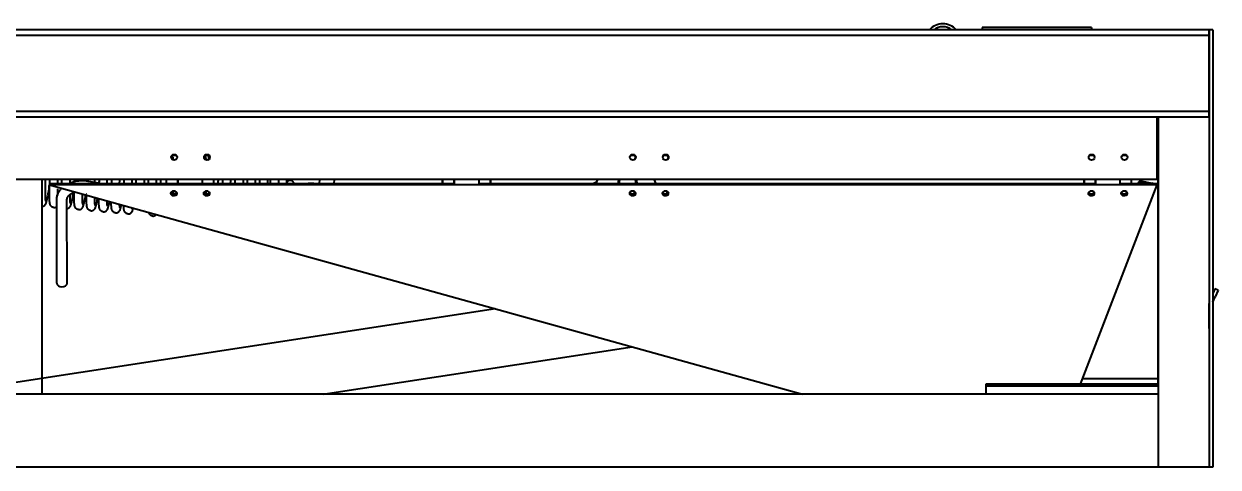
# Model space of a CAD drawing. Header units: millimetres. Extents: x 37284 to 53117, y 1996 to 6319.
# Drawn here: x 50220 to 51858, y 5558 to 6166 of the extents above; entities that cross this region are included whole.
import ezdxf

# ---------------------------------------------------------------- set-up
doc = ezdxf.new("R2010")
doc.units = ezdxf.units.MM
doc.linetypes.add('K5LT_BASIC', pattern=[0])
doc.layers.add('0 VIEW4', color=7, linetype='Continuous')

msp = doc.modelspace()

# ---------------------------------------------------------------- linework, layer by layer
at = {"layer": '0 VIEW4', "color": 5, "linetype": 'K5LT_BASIC', "lineweight": 40}
for p, q in [((51845.518, 6157.963), (49485.496, 6157.963)), ((51534.518, 6160.963), (51534.518, 6157.963)), ((51544.518, 6160.963), (51534.518, 6160.963)), ((51674.518, 6160.963), (51544.518, 6160.963)), ((51684.518, 6160.963), (51674.518, 6160.963)), ((51684.518, 6160.963), (51684.518, 6157.963)), ((51845.518, 6157.963), (51845.518, 5557.963)), ((51848.518, 6157.963), (51845.518, 6157.963)), ((51845.518, 6154.663), (51845.518, 6157.963)), ((51850.518, 6157.963), (51848.518, 6157.963)), ((51850.518, 6157.963), (51850.518, 5557.963)), ((51845.518, 6150.163), (49485.496, 6150.163)), ((51845.518, 6150.163), (51845.518, 6154.663)), ((51845.518, 6142.663), (51845.518, 6150.163)), ((51845.518, 6053.263), (51845.518, 6142.663)), ((51845.518, 6045.763), (49485.496, 6045.763)), ((51845.518, 6045.763), (51845.518, 6053.263)), ((51845.518, 6041.263), (51845.518, 6045.763)), ((51845.518, 6037.963), (49485.496, 6037.963)), ((51774.518, 6037.963), (51774.518, 5952.963)), ((51774.518, 5952.963), (51774.518, 6037.963)), ((51775.518, 6037.963), (51775.518, 5557.963)), ((51845.518, 6037.963), (51845.518, 6041.263)), ((50423.85, 5985.963), (50429.141, 5985.963)), ((50468.85, 5985.963), (50474.141, 5985.963)), ((51052.872, 5985.963), (51058.164, 5985.963)), ((51097.872, 5985.963), (51103.164, 5985.963)), ((51681.872, 5985.963), (51687.164, 5985.963)), ((51726.872, 5985.963), (51732.164, 5985.963)), ((49759.496, 5952.963), (51774.518, 5952.963)), ((50245.496, 5657.963), (50245.496, 5952.963)), ((50255.964, 5946.367), (50254.731, 5943.158)), ((50255.964, 5945.288), (50254.731, 5942.079)), ((50255.55, 5945.288), (51287.863, 5657.963)), ((50811.147, 5946.367), (50255.596, 5946.367)), ((50255.964, 5946.367), (50255.964, 5945.288)), ((50432.125, 5946.367), (50255.964, 5946.367)), ((51774.186, 5945.288), (50255.964, 5945.288)), ((50300.545, 5952.963), (50300.511, 5951.058)), ((50306.55, 5950.672), (50306.592, 5952.963)), ((50309.023, 5950.284), (50330.158, 5946.367)), ((50374.327, 5946.367), (50374.448, 5952.963)), ((50385.365, 5952.963), (50385.244, 5946.367)), ((50416.125, 5946.367), (50416.125, 5952.963)), ((50431.625, 5946.367), (50431.625, 5952.963)), ((50431.625, 5947.363), (50432.125, 5947.363)), ((50432.125, 5950.863), (50432.125, 5952.963)), ((50432.125, 5946.963), (50432.125, 5950.863)), ((50465.125, 5952.963), (50465.125, 5950.863)), ((50465.125, 5950.863), (50465.125, 5946.963)), ((50465.125, 5947.363), (50465.625, 5947.363)), ((50465.625, 5946.367), (50465.625, 5952.963)), ((50481.125, 5946.367), (50481.125, 5952.963)), ((50570.077, 5951.15), (50569.639, 5951.188)), ((50582.013, 5950.121), (50581.032, 5950.205)), ((50581.689, 5946.367), (50582.013, 5950.121)), ((50610.797, 5946.367), (50610.906, 5947.628)), ((50625.523, 5946.367), (50610.906, 5947.628)), ((50625.852, 5946.367), (50626.422, 5952.963)), ((50645.927, 5946.367), (50646.496, 5952.963)), ((50794.145, 5952.963), (50794.145, 5946.367)), ((50795.147, 5946.367), (50795.147, 5952.963)), ((50810.647, 5946.367), (50810.647, 5952.963)), ((50810.647, 5947.363), (50811.147, 5947.363)), ((50811.147, 5950.863), (50811.147, 5952.963)), ((50811.147, 5946.963), (50811.147, 5950.863)), ((50844.147, 5952.963), (50844.147, 5950.863)), ((50844.147, 5950.863), (50844.147, 5946.963)), ((50844.147, 5947.363), (50844.647, 5947.363)), ((51690.147, 5946.367), (50844.147, 5946.367)), ((50844.647, 5946.367), (50844.647, 5952.963)), ((50860.147, 5946.367), (50860.147, 5952.963)), ((50860.518, 5946.367), (50860.518, 5952.963)), ((51007.138, 5952.963), (51004.569, 5946.367)), ((51087.553, 5946.367), (51084.655, 5952.963)), ((51669.132, 5671.74), (51774.186, 5945.288)), ((51674.145, 5952.963), (51674.145, 5946.367)), ((51674.147, 5946.367), (51674.147, 5952.963)), ((51689.647, 5946.367), (51689.647, 5952.963)), ((51689.647, 5947.363), (51690.147, 5947.363)), ((51690.145, 5947.363), (51689.647, 5947.363)), ((51690.147, 5946.367), (51690.145, 5947.363)), ((51690.147, 5950.863), (51690.147, 5952.963)), ((51690.147, 5946.963), (51690.147, 5950.863)), ((51723.147, 5952.963), (51723.147, 5950.863)), ((51723.147, 5950.863), (51723.147, 5946.963)), ((51723.147, 5947.363), (51723.647, 5947.363)), ((51723.645, 5947.363), (51723.147, 5947.363)), ((51774.186, 5946.367), (51723.147, 5946.367)), ((51723.645, 5947.363), (51723.645, 5946.367)), ((51723.647, 5946.367), (51723.647, 5952.963)), ((51739.147, 5946.367), (51739.147, 5952.963)), ((51748.439, 5946.367), (51749.769, 5949.831)), ((51748.441, 5946.367), (51749.772, 5949.831)), ((51749.706, 5946.367), (51749.706, 5949.472)), ((51751.156, 5946.367), (51751.156, 5949.204)), ((51751.639, 5950.553), (51767.098, 5947.688)), ((51751.639, 5949.474), (51767.098, 5946.609)), ((51774.186, 5946.367), (51774.186, 5945.288)), ((51774.518, 5952.963), (51775.518, 5952.963)), ((51775.518, 5671.74), (51775.518, 5952.963)), ((50254.731, 5943.158), (50254.731, 5942.079)), ((50255.428, 5941.949), (50255.539, 5941.928)), ((50305.429, 5932.683), (50306.312, 5932.519)), ((50422.625, 5935.443), (50422.625, 5932.593)), ((50429.625, 5932.593), (50429.625, 5935.443)), ((50467.625, 5935.443), (50467.625, 5932.593)), ((50469.882, 5936.483), (50469.822, 5933.003)), ((50474.625, 5932.593), (50474.625, 5935.443)), ((51051.647, 5935.443), (51051.647, 5932.593)), ((51057.645, 5933.875), (51057.645, 5936.079)), ((51058.647, 5932.593), (51058.647, 5935.443)), ((51096.647, 5935.443), (51096.647, 5932.593)), ((51102.645, 5933.875), (51102.645, 5936.079)), ((51103.647, 5932.593), (51103.647, 5935.443)), ((51680.647, 5935.443), (51680.647, 5932.593)), ((51687.645, 5933.875), (51687.645, 5935.445)), ((51687.647, 5932.593), (51687.647, 5935.443)), ((51725.647, 5935.443), (51725.647, 5932.593)), ((51732.645, 5933.875), (51732.645, 5935.445)), ((51732.647, 5932.593), (51732.647, 5935.443)), ((50249.969, 5923.125), (50249.969, 5923.126)), ((50265.71, 5810.224), (50265.53, 5924.575)), ((50265.707, 5810.224), (50265.542, 5915.206)), ((50279.71, 5810.246), (50279.53, 5924.597)), ((50283.843, 5920.202), (50283.843, 5920.203)), ((50300.78, 5918.741), (50300.78, 5918.742)), ((50317.718, 5917.28), (50317.717, 5917.281)), ((50334.655, 5915.819), (50334.654, 5915.819)), ((50351.592, 5914.357), (50351.591, 5914.358)), ((50368.529, 5912.896), (50368.528, 5912.897)), ((50385.466, 5911.435), (50385.465, 5911.436)), ((51853.335, 5802.631), (51850.518, 5795.994)), ((51857.938, 5800.678), (51853.335, 5802.631)), ((51857.938, 5800.678), (51854.031, 5791.473)), ((51845.518, 5747.963), (51845.518, 5782.18)), ((51850.916, 5784.134), (51854.031, 5791.473)), ((50866.931, 5775.121), (50102.808, 5657.963)), ((50630.676, 5657.963), (51054.43, 5722.934)), ((51845.518, 5705.963), (51845.518, 5569.963)), ((51539.518, 5671.74), (51539.518, 5668.797)), ((51775.518, 5671.74), (51539.518, 5671.74)), ((51539.518, 5668.797), (51539.518, 5657.963)), ((51775.518, 5668.797), (51539.518, 5668.797)), ((51672.097, 5679.463), (51775.518, 5679.463)), ((51775.518, 5657.963), (49585.496, 5657.963)), ((51775.518, 5557.963), (49585.496, 5557.963)), ((51778.518, 5557.963), (51775.518, 5557.963)), ((51836.518, 5557.963), (51778.518, 5557.963)), ((51845.518, 5557.963), (51836.518, 5557.963)), ((51848.518, 5557.963), (51845.518, 5557.963)), ((51850.518, 5557.963), (51848.518, 5557.963))]:
    msp.add_line(p, q, dxfattribs=at)
for centre in [(50426.496, 5982.963), (50471.496, 5982.963), (51055.518, 5982.963), (51100.518, 5982.963), (51684.518, 5982.963), (51729.518, 5982.963)]:
    msp.add_circle(centre, 4, dxfattribs=at)
for centre, radius, start, end in [((51480.518, 6140.963), 25, 42.843643, 137.156357), ((51480.518, 6140.963), 21, 54.049432, 125.950568), ((50469.122, 5982.463), 5, 319.749778, 44.427004), ((51054.145, 5982.463), 5, 339.650717, 44.427004), ((51099.145, 5982.463), 5, 339.650717, 44.427004), ((52255.483, 5917.397), 2000.097, 178.981126, 179.198641), ((52450.379, 5914.192), 2184.104, 178.982886, 179.155939), ((52915.643, 5905.199), 2632.495, 178.960384, 179.073348), ((54383.238, 5878.254), 4094.292, 178.954459, 178.99936), ((55436.911, 5858.246), 5120.278, 178.940064, 178.987489), ((58739.514, 5797.193), 8417.399, 178.9396398, 178.9760918), ((55667.631, 5853.177), 5334.091, 178.928095, 178.998956), ((60868.721, 5757.195), 10530.021, 178.9347319, 178.9706273), ((69025.96, 5605.921), 18671.701, 178.9350091, 178.9552526), ((80179.613, 5400.429), 29816.331, 178.9381775, 178.9508544), ((29848.879, 6327.657), 20556.865, 358.9372139, 358.955601), ((43243.505, 6080.519), 7166.005, 358.9273259, 358.980072), ((48113.455, 5989.211), 2373.959, 358.965898, 359.125112), ((48396.162, 5983.391), 2108.153, 358.993705, 359.172992), ((48853.152, 5975.031), 1657.131, 359.008863, 359.236943), ((49031.629, 5971.2), 1495.574, 359.048575, 359.301291), ((49094.327, 5970.308), 1443.785, 359.04985, 359.31163), ((49245.564, 5966.993), 1309.473, 359.097444, 359.386071), ((50763.935, 6410.063), 520.345, 296.984309, 297.687264), ((51048.173, 5948.103), 13, 158.048877, 187.675325), ((51048.173, 5948.103), 12.5, 157.12213, 187.984302), ((51048.173, 5948.103), 11.5, 155.002795, 188.683734), ((51048.173, 5948.103), 11.5, 351.316266, 24.997205), ((51048.173, 5948.103), 12.5, 352.015698, 22.87787), ((51048.173, 5948.103), 13, 18.716944, 21.951123), ((51048.173, 5948.103), 13, 352.324675, 18.716944), ((52465.852, 5901.913), 2041.104, 179.028704, 179.128041), ((51855.518, 5782.18), 5, 157, 180)]:
    msp.add_arc(centre, radius, start, end, dxfattribs=at)
for centre, major_axis, ratio, start_param, end_param in [((51751.639, 5949.114), (1.867, -0.717), 0.69503184, 3.14159265, 3.40243365), ((51751.636, 5949.114), (1.867, -0.717), 0.69503184, 2.07496002, 3.14159265), ((51751.639, 5949.114), (1.867, -0.717), 0.69503184, 1.83163732, 3.14159265), ((51751.639, 5949.114), (0.467, -0.179), 0.69503184, 3.14159265, 3.40243365), ((51751.639, 5949.114), (0.467, -0.179), 0.69503184, 1.83163732, 3.14159265), ((51767.098, 5946.249), (1.867, -0.717), 0.69503184, 0.58411028, 1.83163732), ((51767.098, 5946.249), (0.467, -0.179), 0.69503184, 0.82726008, 1.83163732), ((50426.125, 5933.479), (4.5, 0), 0.69465837, 0, 3.14159265), ((50426.125, 5933.479), (4.5, 0), 0.69465837, 3.14159265, 6.0224782), ((50426.125, 5934.558), (4.5, 0), 0.69465837, 3.31504954, 6.0224782), ((50426.125, 5936.356), (5, 0), 0.69465837, 3.93699148, 5.48778648), ((50426.125, 5934.558), (4.5, 0), 0.69465837, 6.0224782, 6.10972842), ((50426.125, 5933.479), (4.5, 0), 0.69465837, 6.0224782, 6.28318531), ((50471.125, 5933.479), (4.5, 0), 0.69465837, 0, 3.14159265), ((50471.125, 5933.479), (4.5, 0), 0.69465837, 3.14159265, 6.0224782), ((50471.125, 5934.558), (4.5, 0), 0.69465837, 3.31504954, 6.0224782), ((50471.125, 5936.356), (5, 0), 0.69465837, 3.93699148, 5.48778648), ((50471.125, 5934.558), (4.5, 0), 0.69465837, 6.0224782, 6.10972842), ((50471.125, 5933.479), (4.5, 0), 0.69465837, 6.0224782, 6.28318531), ((51055.147, 5933.479), (4.5, 0), 0.69465837, 0, 3.14159265), ((51055.147, 5933.479), (4.5, 0), 0.69465837, 3.14159265, 6.0224782), ((51055.147, 5934.558), (4.5, 0), 0.69465837, 3.31504954, 6.0224782), ((51055.147, 5936.356), (5, 0), 0.69465837, 3.93699148, 5.48778648), ((51054.145, 5936.356), (5, 0), 0.69465837, 4.81279716, 5.48778648), ((51055.145, 5933.479), (4.5, 0), 0.69465837, 0.98176536, 1.57053005), ((51055.147, 5934.558), (4.5, 0), 0.69465837, 6.0224782, 6.10972842), ((51055.147, 5933.479), (4.5, 0), 0.69465837, 6.0224782, 6.28318531), ((51100.147, 5933.479), (4.5, 0), 0.69465837, 0, 3.14159265), ((51100.147, 5933.479), (4.5, 0), 0.69465837, 3.14159265, 6.0224782), ((51100.147, 5934.558), (4.5, 0), 0.69465837, 3.31504954, 6.0224782), ((51100.147, 5936.356), (5, 0), 0.69465837, 3.93699148, 5.48778648), ((51099.145, 5936.356), (5, 0), 0.69465837, 4.81279716, 5.48778648), ((51100.145, 5933.479), (4.5, 0), 0.69465837, 0.98176536, 1.57053005), ((51100.147, 5934.558), (4.5, 0), 0.69465837, 6.0224782, 6.10972842), ((51100.147, 5933.479), (4.5, 0), 0.69465837, 6.0224782, 6.28318531), ((51684.147, 5933.479), (4.5, 0), 0.69465837, 0, 3.14159265), ((51684.147, 5933.479), (4.5, 0), 0.69465837, 3.14159265, 6.0224782), ((51684.147, 5934.558), (4.5, 0), 0.69465837, 3.31504954, 6.0224782), ((51684.147, 5936.356), (5, 0), 0.69465837, 3.93699148, 5.48778648), ((51684.145, 5933.479), (4.5, 0), 0.69465837, 0.67967382, 1.57052996), ((51684.145, 5936.356), (5, 0), 0.69465837, 4.71262834, 5.48778648), ((51684.147, 5934.558), (4.5, 0), 0.69465837, 6.0224782, 6.10972842), ((51684.147, 5933.479), (4.5, 0), 0.69465837, 6.0224782, 6.28318531), ((51729.147, 5933.479), (4.5, 0), 0.69465837, 0, 3.14159265), ((51729.147, 5933.479), (4.5, 0), 0.69465837, 3.14159265, 6.0224782), ((51729.147, 5934.558), (4.5, 0), 0.69465837, 3.31504954, 6.0224782), ((51729.147, 5936.356), (5, 0), 0.69465837, 3.93699148, 5.48778648), ((51729.145, 5933.479), (4.5, 0), 0.69465837, 0.67967382, 1.57052996), ((51729.145, 5936.356), (5, 0), 0.69465837, 4.71262834, 5.48778648), ((51729.147, 5934.558), (4.5, 0), 0.69465837, 6.0224782, 6.10972842), ((51729.147, 5933.479), (4.5, 0), 0.69465837, 6.0224782, 6.28318531), ((50272.707, 5810.235), (7, 0.011), 0.71933937, 3.11543047, 3.14159265), ((50272.707, 5810.235), (7, 0.011), 0.71933937, 3.14159265, 4.71037429), ((50272.71, 5810.235), (-7, -0.011), 0.71933937, 0, 3.14159265)]:
    msp.add_ellipse(centre, major_axis=major_axis, ratio=ratio, start_param=start_param, end_param=end_param, dxfattribs=at)
for points, knots in [([(50423.928, 5985.963), (50423.871, 5985.803), (50423.758, 5985.478), (50423.598, 5984.973), (50423.442, 5984.443), (50423.261, 5983.792), (50423.026, 5982.88), (50422.84, 5982.096), (50422.73, 5981.613)], [0, 0, 0, 0, 1.17151712, 2.35928985, 3.54706258, 4.7348353, 6.51666426, 9, 9, 9, 9]), ([(50425.38, 5979.121), (50425.371, 5979.331), (50425.334, 5980.136), (50425.271, 5981.131), (50425.193, 5982.024), (50425.136, 5982.529), (50425.088, 5982.867), (50425.059, 5983.04), (50425.041, 5983.13), (50425.032, 5983.17), (50425.031, 5983.176), (50425.032, 5983.173)], [0, 0, 0, 0, 1.08059338, 4.2745541, 6.05536349, 7.83677653, 9.02434776, 10.21191899, 10.80826575, 11.40312378, 12, 12, 12, 12]), ([(50468.368, 5985.457), (50468.454, 5985.338), (50468.671, 5985.009), (50468.966, 5984.46), (50469.211, 5983.866), (50469.364, 5983.395), (50469.462, 5983.04), (50469.528, 5982.776), (50469.585, 5982.523), (50469.636, 5982.272), (50469.698, 5981.94), (50469.765, 5981.526), (50469.834, 5981.022), (50469.903, 5980.431), (50469.961, 5979.843), (50469.996, 5979.41), (50470.009, 5979.249)], [0, 0, 0, 0, 0.73026247, 2.03558392, 3.61991467, 5.13821354, 5.97059857, 6.75330991, 7.53602126, 8.31653242, 9.09109275, 10.64021339, 12.16256793, 13.62910372, 15.77259526, 17, 17, 17, 17]), ([(50475.486, 5983.242), (50475.403, 5983.096), (50475.282, 5982.866), (50475.138, 5982.562), (50475.028, 5982.315), (50474.927, 5982.071), (50474.832, 5981.828), (50474.712, 5981.505), (50474.57, 5981.096), (50474.411, 5980.594), (50474.308, 5980.245), (50474.257, 5980.069)], [0, 0, 0, 0, 1.53298469, 2.49423301, 3.4533931, 4.41109773, 5.36880236, 6.32650699, 8.23416414, 10.14342389, 12, 12, 12, 12]), ([(50249.656, 5952.963), (50249.648, 5952.452), (50249.612, 5950.364), (50249.557, 5946.776), (50249.504, 5942.364), (50249.474, 5938.251), (50249.473, 5934.506), (50249.503, 5931.19), (50249.568, 5928.362), (50249.659, 5926.228), (50249.752, 5924.877), (50249.822, 5924.14), (50249.872, 5923.719), (50249.912, 5923.43), (50249.942, 5923.257), (50249.96, 5923.168), (50249.968, 5923.128), (50249.97, 5923.123), (50249.969, 5923.126)], [0, 0, 0, 0, 0.63977688, 2.62598582, 4.60461811, 6.57257352, 8.52556225, 10.45728023, 12.35788416, 14.21086122, 15.62377896, 16.4668287, 17.02911144, 17.59130775, 18.15350405, 18.43582121, 18.71742989, 19, 19, 19, 19]), ([(50272.554, 5946.367), (50272.561, 5946.81), (50272.595, 5948.974), (50272.633, 5951.188), (50272.665, 5952.963)], [0, 0, 0, 0, 1.02949815, 5, 5, 5, 5]), ([(50280.478, 5946.367), (50280.866, 5946.569), (50282.267, 5947.269), (50284.812, 5948.347), (50288.22, 5949.455), (50291.852, 5950.303), (50295.677, 5950.863), (50299.663, 5951.108), (50303.71, 5951.01), (50306.841, 5950.662), (50308.589, 5950.364), (50309.023, 5950.284)], [0, 0, 0, 0, 0.56520345, 2.01589984, 3.5039478, 5.028667, 6.59079962, 8.19302262, 9.84063662, 11.46142331, 12, 12, 12, 12]), ([(50493.073, 5946.367), (50493.083, 5946.92), (50493.121, 5949.156), (50493.156, 5951.349), (50493.179, 5952.963)], [0, 0, 0, 0, 1.23412289, 5, 5, 5, 5]), ([(50521.052, 5952.963), (50521.048, 5952.652), (50521.024, 5950.827), (50520.99, 5948.622), (50520.958, 5946.704), (50520.952, 5946.367)], [0, 0, 0, 0, 0.87419508, 5.10183748, 6, 6, 6, 6]), ([(50543.957, 5946.367), (50543.968, 5947.019), (50544.002, 5949.272), (50544.03, 5951.455), (50544.045, 5952.963)], [0, 0, 0, 0, 1.43627607, 5, 5, 5, 5]), ([(50558.576, 5946.367), (50558.603, 5947.28), (50558.666, 5949.541), (50558.721, 5951.707), (50558.751, 5952.963)], [0, 0, 0, 0, 1.99349857, 5, 5, 5, 5]), ([(50569.682, 5952.963), (50569.675, 5952.673), (50569.638, 5951.129), (50569.581, 5948.936), (50569.526, 5946.979), (50569.509, 5946.367)], [0, 0, 0, 0, 0.83011417, 4.39811414, 6, 6, 6, 6]), ([(50570.153, 5946.367), (50570.147, 5947.129), (50570.131, 5948.635), (50570.092, 5950.702), (50570.05, 5952.106), (50570.021, 5952.813), (50570.014, 5952.963)], [0, 0, 0, 0, 2.07012795, 4.24300887, 6.40255297, 7, 7, 7, 7]), ([(50581.082, 5946.367), (50581.079, 5946.715), (50581.069, 5947.876), (50581.044, 5949.754), (50581.002, 5951.577), (50580.967, 5952.6), (50580.953, 5952.963)], [0, 0, 0, 0, 0.97666112, 3.30709783, 5.64574893, 7, 7, 7, 7]), ([(50585.996, 5951.121), (50585.845, 5951.134), (50585.468, 5951.151), (50584.866, 5951.119), (50584.201, 5951.003), (50583.555, 5950.812), (50582.937, 5950.548), (50582.418, 5950.252), (50582.117, 5950.04), (50581.998, 5949.951)], [0, 0, 0, 0, 1.04557486, 2.59449843, 4.14741347, 5.70925824, 7.28706899, 8.8917416, 10, 10, 10, 10]), ([(50591.349, 5946.367), (50591.313, 5946.484), (50591.231, 5946.739), (50591.085, 5947.133), (50590.908, 5947.544), (50590.713, 5947.933), (50590.53, 5948.249), (50590.328, 5948.563), (50590.052, 5948.944), (50589.636, 5949.417), (50589.115, 5949.886), (50588.551, 5950.284), (50587.949, 5950.611), (50587.316, 5950.864), (50586.662, 5951.038), (50586.217, 5951.102), (50585.996, 5951.121)], [0, 0, 0, 0, 1.10194919, 2.36889216, 3.60033634, 4.74722313, 5.70508304, 6.25789011, 7.36350424, 8.8781014, 10.30984694, 11.69322362, 13.04594796, 14.37960816, 15.70196426, 17, 17, 17, 17]), ([(50245.496, 5915.509), (50245.661, 5915.519), (50246.055, 5915.56), (50246.667, 5915.69), (50247.316, 5915.913), (50247.933, 5916.211), (50248.51, 5916.58), (50249.04, 5917.013), (50249.519, 5917.505), (50249.947, 5918.051), (50250.29, 5918.593), (50250.522, 5919.031), (50250.679, 5919.364), (50250.789, 5919.613), (50250.888, 5919.853), (50250.982, 5920.091), (50251.099, 5920.407), (50251.237, 5920.804), (50251.391, 5921.289), (50251.561, 5921.86), (50251.766, 5922.603), (50252.022, 5923.611), (50252.359, 5925.053), (50252.797, 5927.095), (50253.342, 5929.868), (50253.955, 5933.213), (50254.604, 5936.961), (50255.103, 5939.959), (50255.381, 5941.663), (50255.428, 5941.95)], [0, 0, 0, 0, 0.34870928, 0.8344786, 1.32791643, 1.83439931, 2.36241613, 2.92563148, 3.54688191, 4.26133167, 5.12849335, 5.95951338, 6.41510789, 6.84351419, 7.2719205, 7.69912256, 8.12306751, 8.97095742, 9.80419726, 10.60688548, 11.78009613, 13.26186087, 14.92793349, 17.39493857, 20.32922888, 23.31893152, 26.34311074, 29.38916716, 30, 30, 30, 30]), ([(50261.609, 5914.058), (50261.381, 5914.077), (50260.926, 5914.145), (50260.262, 5914.328), (50259.627, 5914.59), (50259.028, 5914.926), (50258.475, 5915.331), (50257.974, 5915.797), (50257.53, 5916.319), (50257.147, 5916.888), (50256.842, 5917.467), (50256.602, 5918.047), (50256.454, 5918.501), (50256.353, 5918.863), (50256.287, 5919.126), (50256.229, 5919.383), (50256.177, 5919.638), (50256.114, 5919.977), (50256.045, 5920.404), (50255.973, 5920.931), (50255.909, 5921.481), (50255.843, 5922.153), (50255.769, 5923.073), (50255.687, 5924.416), (50255.603, 5926.38), (50255.536, 5929.021), (50255.498, 5932.331), (50255.494, 5936.054), (50255.513, 5939.326), (50255.533, 5941.338), (50255.539, 5941.929)], [0, 0, 0, 0, 0.48670018, 0.97501459, 1.46765592, 1.96858334, 2.48357049, 3.02183392, 3.59689071, 4.23139866, 4.96451613, 5.72987928, 6.619107, 7.06132061, 7.50257354, 7.94315691, 8.38374027, 8.82432364, 9.70192408, 10.58026178, 11.45859948, 12.33693718, 13.65456935, 15.41190861, 17.60995076, 20.56958882, 23.59186206, 26.65270271, 29.73793311, 31, 31, 31, 31]), ([(50265.53, 5924.575), (50265.528, 5925.335), (50265.611, 5926.857), (50265.988, 5929.126), (50266.621, 5931.373), (50267.514, 5933.589), (50268.676, 5935.766), (50269.904, 5937.581), (50270.764, 5938.653), (50271.098, 5939.045)], [0, 0, 0, 0, 1.46071813, 2.92680104, 4.40931335, 5.91863963, 7.46406928, 9.05386067, 10, 10, 10, 10]), ([(50266.435, 5939.91), (50266.426, 5938.856), (50266.411, 5936.482), (50266.41, 5933.385), (50266.425, 5931.433), (50266.435, 5930.656)], [0, 0, 0, 0, 1.84366864, 4.26520108, 6, 6, 6, 6]), ([(50279.53, 5924.597), (50279.53, 5924.838), (50279.555, 5925.322), (50279.678, 5926.061), (50279.893, 5926.83), (50280.217, 5927.64), (50280.673, 5928.501), (50281.287, 5929.414), (50282.086, 5930.373), (50283.098, 5931.367), (50284.344, 5932.374), (50285.841, 5933.366), (50287.595, 5934.311), (50289.186, 5934.994), (50290.186, 5935.352), (50290.482, 5935.453)], [0, 0, 0, 0, 1.09350626, 2.19207244, 3.30605461, 4.44545334, 5.61979621, 6.83786131, 8.10720149, 9.4335619, 10.82056543, 12.26957844, 13.77995938, 15.34956294, 16, 16, 16, 16]), ([(50279.549, 5912.6), (50279.654, 5912.61), (50279.987, 5912.65), (50280.541, 5912.768), (50281.19, 5912.99), (50281.807, 5913.289), (50282.384, 5913.657), (50282.914, 5914.091), (50283.393, 5914.582), (50283.821, 5915.128), (50284.164, 5915.67), (50284.396, 5916.109), (50284.553, 5916.441), (50284.663, 5916.69), (50284.763, 5916.93), (50284.856, 5917.168), (50284.973, 5917.485), (50285.111, 5917.882), (50285.265, 5918.366), (50285.435, 5918.937), (50285.64, 5919.681), (50285.896, 5920.689), (50286.233, 5922.131), (50286.671, 5924.172), (50287.217, 5926.946), (50287.829, 5930.291), (50288.296, 5932.984), (50288.554, 5934.512), (50288.591, 5934.729)], [0, 0, 0, 0, 0.24185737, 0.76919076, 1.30484882, 1.8546681, 2.42786383, 3.03926981, 3.71367654, 4.48925705, 5.43061603, 6.33274096, 6.82731769, 7.2923799, 7.7574421, 8.22119703, 8.68141616, 9.60185441, 10.50638909, 11.37775805, 12.65135259, 14.25990217, 16.06852963, 18.74662006, 21.93197824, 25.17749001, 28.46042831, 29, 29, 29, 29]), ([(50283.353, 5931.557), (50283.358, 5930.414), (50283.378, 5928.246), (50283.442, 5925.44), (50283.533, 5923.306), (50283.626, 5921.954), (50283.696, 5921.217), (50283.746, 5920.796), (50283.787, 5920.507), (50283.816, 5920.335), (50283.834, 5920.245), (50283.842, 5920.206), (50283.844, 5920.2), (50283.843, 5920.203)], [0, 0, 0, 0, 2.53476202, 5.08557452, 7.57246669, 9.46875249, 10.60021485, 11.35485806, 12.10938526, 12.86391246, 13.2428121, 13.62076088, 14, 14, 14, 14]), ([(50295.483, 5911.136), (50295.255, 5911.155), (50294.8, 5911.223), (50294.136, 5911.406), (50293.501, 5911.668), (50292.903, 5912.004), (50292.349, 5912.408), (50291.848, 5912.875), (50291.405, 5913.396), (50291.021, 5913.966), (50290.716, 5914.545), (50290.476, 5915.124), (50290.328, 5915.578), (50290.227, 5915.94), (50290.161, 5916.203), (50290.103, 5916.461), (50290.051, 5916.716), (50289.988, 5917.055), (50289.919, 5917.482), (50289.847, 5918.009), (50289.784, 5918.558), (50289.718, 5919.23), (50289.643, 5920.151), (50289.561, 5921.493), (50289.477, 5923.457), (50289.41, 5926.099), (50289.372, 5929.408), (50289.369, 5932.467), (50289.377, 5934.415), (50289.38, 5935.052)], [0, 0, 0, 0, 0.51960273, 1.04092881, 1.56687432, 2.10166609, 2.65146808, 3.22611989, 3.84005243, 4.51745521, 5.30013385, 6.11723809, 7.06658054, 7.53868926, 8.00977235, 8.48014061, 8.95050887, 9.42087713, 10.35780626, 11.2955225, 12.23323874, 13.17095497, 14.57766344, 16.45380466, 18.80044173, 21.96016112, 25.18675004, 28.45451365, 30, 30, 30, 30]), ([(50295.483, 5911.136), (50295.694, 5911.117), (50296.136, 5911.104), (50296.805, 5911.163), (50297.478, 5911.306), (50298.127, 5911.529), (50298.744, 5911.827), (50299.321, 5912.196), (50299.851, 5912.629), (50300.33, 5913.121), (50300.758, 5913.667), (50301.101, 5914.209), (50301.333, 5914.648), (50301.49, 5914.98), (50301.6, 5915.229), (50301.7, 5915.469), (50301.793, 5915.707), (50301.911, 5916.024), (50302.048, 5916.421), (50302.202, 5916.905), (50302.372, 5917.476), (50302.577, 5918.219), (50302.833, 5919.228), (50303.17, 5920.67), (50303.608, 5922.711), (50304.154, 5925.485), (50304.704, 5928.491), (50305.067, 5930.573), (50305.221, 5931.463)], [0, 0, 0, 0, 0.47667251, 0.99450435, 1.5168894, 2.047521, 2.59218093, 3.15999797, 3.76566669, 4.43374498, 5.20204768, 6.13457321, 7.02823287, 7.51816864, 7.97886683, 8.43956503, 8.89896822, 9.35486878, 10.26666991, 11.1627167, 12.02590898, 13.28755249, 14.88100791, 16.67266374, 19.32562375, 22.48109146, 25.69614829, 27.97309357, 27.97309357, 27.97309357, 27.97309357]), ([(50300.287, 5932.836), (50300.285, 5931.917), (50300.287, 5929.81), (50300.315, 5926.806), (50300.379, 5923.978), (50300.47, 5921.844), (50300.563, 5920.493), (50300.633, 5919.756), (50300.683, 5919.335), (50300.724, 5919.046), (50300.753, 5918.873), (50300.771, 5918.784), (50300.78, 5918.745), (50300.781, 5918.739), (50300.78, 5918.742)], [0.4944377, 0.4944377, 0.4944377, 0.4944377, 2.21441049, 4.57235597, 6.89232218, 9.1541528, 10.8788264, 11.90789241, 12.59424108, 13.28048423, 13.96672738, 14.31133694, 14.65508168, 15, 15, 15, 15]), ([(50312.42, 5909.674), (50312.192, 5909.694), (50311.737, 5909.762), (50311.073, 5909.945), (50310.438, 5910.207), (50309.84, 5910.542), (50309.287, 5910.947), (50308.785, 5911.414), (50308.342, 5911.935), (50307.958, 5912.505), (50307.654, 5913.084), (50307.413, 5913.663), (50307.265, 5914.117), (50307.164, 5914.479), (50307.098, 5914.742), (50307.04, 5914.999), (50306.988, 5915.255), (50306.925, 5915.594), (50306.856, 5916.02), (50306.784, 5916.548), (50306.721, 5917.097), (50306.655, 5917.769), (50306.58, 5918.689), (50306.498, 5920.032), (50306.414, 5921.996), (50306.347, 5924.637), (50306.311, 5927.786), (50306.307, 5930.062), (50306.308, 5931.16)], [0, 0, 0, 0, 0.5352178, 1.07221075, 1.61396194, 2.16482525, 2.73114987, 3.32307108, 3.95545349, 4.65321355, 5.45941321, 6.30107302, 7.27894506, 7.76524156, 8.25048162, 8.73498536, 9.21948911, 9.70399285, 10.66907853, 11.63497497, 12.60087141, 13.56676784, 15.01575064, 16.94827356, 19.36543165, 22.62010676, 25.94366097, 28.82689781, 28.82689781, 28.82689781, 28.82689781]), ([(50317.23, 5928.12), (50317.235, 5927.167), (50317.256, 5925.181), (50317.316, 5922.517), (50317.407, 5920.383), (50317.5, 5919.032), (50317.57, 5918.295), (50317.62, 5917.874), (50317.661, 5917.585), (50317.69, 5917.412), (50317.708, 5917.323), (50317.717, 5917.283), (50317.718, 5917.278), (50317.717, 5917.281)], [1.6858901, 1.6858901, 1.6858901, 1.6858901, 3.78945428, 6.28360226, 8.71524986, 10.56941099, 11.6757387, 12.41361805, 13.15138395, 13.88914985, 14.2596325, 14.62918541, 15, 15, 15, 15]), ([(50261.609, 5914.058), (50261.82, 5914.04), (50262.262, 5914.027), (50262.931, 5914.086), (50263.604, 5914.229), (50264.253, 5914.452), (50264.87, 5914.75), (50265.289, 5915.017), (50265.504, 5915.177), (50265.545, 5915.207)], [0, 0, 0, 0, 1.44706072, 3.01907103, 4.60490379, 6.21577102, 7.86922485, 9.59297794, 10, 10, 10, 10]), ([(50312.42, 5909.674), (50312.631, 5909.656), (50313.073, 5909.643), (50313.742, 5909.702), (50314.415, 5909.845), (50315.065, 5910.068), (50315.681, 5910.366), (50316.258, 5910.735), (50316.788, 5911.168), (50317.268, 5911.659), (50317.695, 5912.206), (50318.038, 5912.748), (50318.27, 5913.186), (50318.427, 5913.519), (50318.537, 5913.768), (50318.637, 5914.008), (50318.73, 5914.246), (50318.848, 5914.562), (50318.985, 5914.959), (50319.139, 5915.444), (50319.309, 5916.014), (50319.514, 5916.758), (50319.77, 5917.766), (50320.108, 5919.208), (50320.545, 5921.25), (50321.062, 5923.878), (50321.436, 5925.911), (50321.613, 5926.9)], [0, 0, 0, 0, 0.50038233, 1.04397125, 1.59233987, 2.14936521, 2.72111667, 3.31717706, 3.9529719, 4.65428058, 5.46079884, 6.43970843, 7.37781895, 7.89212424, 8.37573768, 8.85935113, 9.34160514, 9.82018231, 10.77733666, 11.71795305, 12.62408073, 13.94847871, 15.621193, 17.50196624, 20.28688515, 23.59930662, 26.4786344, 26.4786344, 26.4786344, 26.4786344]), ([(50329.358, 5908.213), (50329.129, 5908.232), (50328.674, 5908.3), (50328.01, 5908.483), (50327.375, 5908.745), (50326.777, 5909.081), (50326.224, 5909.486), (50325.722, 5909.952), (50325.279, 5910.474), (50324.895, 5911.043), (50324.591, 5911.622), (50324.35, 5912.202), (50324.202, 5912.656), (50324.101, 5913.018), (50324.035, 5913.28), (50323.977, 5913.538), (50323.925, 5913.793), (50323.862, 5914.132), (50323.793, 5914.559), (50323.721, 5915.086), (50323.658, 5915.636), (50323.592, 5916.308), (50323.517, 5917.228), (50323.435, 5918.57), (50323.351, 5920.535), (50323.284, 5923.152), (50323.26, 5925.31), (50323.253, 5926.444)], [0, 0, 0, 0, 0.54368527, 1.08917377, 1.6394958, 2.1990741, 2.77435831, 3.37564408, 4.01803116, 4.72683021, 5.54578444, 6.40075982, 7.39410239, 7.8880924, 8.38100925, 8.87317813, 9.36534702, 9.8575159, 10.83786983, 11.81904733, 12.80022484, 13.78140235, 15.25330893, 17.21640553, 19.67180453, 22.97797058, 26.26900079, 26.26900079, 26.26900079, 26.26900079]), ([(50329.358, 5908.213), (50329.568, 5908.195), (50330.01, 5908.182), (50330.68, 5908.241), (50331.352, 5908.384), (50332.002, 5908.607), (50332.618, 5908.905), (50333.195, 5909.274), (50333.725, 5909.707), (50334.205, 5910.198), (50334.632, 5910.744), (50334.975, 5911.287), (50335.207, 5911.725), (50335.365, 5912.058), (50335.474, 5912.306), (50335.574, 5912.546), (50335.667, 5912.784), (50335.785, 5913.101), (50335.922, 5913.498), (50336.076, 5913.982), (50336.246, 5914.553), (50336.451, 5915.297), (50336.707, 5916.305), (50337.045, 5917.747), (50337.467, 5919.716), (50337.801, 5921.41), (50337.979, 5922.345)], [0, 0, 0, 0, 0.52763532, 1.10083046, 1.67906562, 2.26642898, 2.86932051, 3.49784495, 4.16826794, 4.90777293, 5.75821769, 6.79044295, 7.77964704, 8.32196364, 8.83191677, 9.34186991, 9.85038957, 10.35503214, 11.36431727, 12.35616372, 13.31164305, 14.7081735, 16.47199108, 18.45519942, 21.39179712, 24.58812239, 24.58812239, 24.58812239, 24.58812239]), ([(50334.204, 5923.396), (50334.219, 5922.584), (50334.259, 5920.914), (50334.344, 5918.922), (50334.437, 5917.571), (50334.508, 5916.834), (50334.557, 5916.413), (50334.598, 5916.123), (50334.627, 5915.951), (50334.645, 5915.862), (50334.654, 5915.822), (50334.655, 5915.817), (50334.654, 5915.819)], [3.10162553, 3.10162553, 3.10162553, 3.10162553, 5.17167556, 7.63454779, 9.51251808, 10.63305208, 11.38040648, 12.12764599, 12.8748855, 13.25012549, 13.6244238, 14, 14, 14, 14]), ([(50346.295, 5906.752), (50346.066, 5906.771), (50345.611, 5906.839), (50344.948, 5907.022), (50344.312, 5907.284), (50343.714, 5907.62), (50343.161, 5908.025), (50342.66, 5908.491), (50342.216, 5909.013), (50341.833, 5909.582), (50341.528, 5910.161), (50341.287, 5910.74), (50341.139, 5911.195), (50341.038, 5911.557), (50340.972, 5911.819), (50340.914, 5912.077), (50340.862, 5912.332), (50340.799, 5912.671), (50340.73, 5913.098), (50340.658, 5913.625), (50340.595, 5914.175), (50340.529, 5914.847), (50340.454, 5915.767), (50340.372, 5917.109), (50340.288, 5919.063), (50340.246, 5920.715), (50340.228, 5921.719)], [0, 0, 0, 0, 0.57404729, 1.14999851, 1.73105319, 2.32188105, 2.92929192, 3.5641564, 4.24241749, 4.99079931, 5.8554879, 6.75820925, 7.80702489, 8.32860169, 8.84904541, 9.36869939, 9.88835337, 10.40800735, 11.44310898, 12.47908019, 13.5150514, 14.55102262, 16.10512759, 18.17785302, 20.77037339, 24.21689815, 24.21689815, 24.21689815, 24.21689815]), ([(50346.295, 5906.752), (50346.505, 5906.733), (50346.948, 5906.721), (50347.617, 5906.779), (50348.289, 5906.923), (50348.939, 5907.145), (50349.556, 5907.444), (50350.132, 5907.812), (50350.663, 5908.245), (50351.142, 5908.737), (50351.57, 5909.283), (50351.912, 5909.825), (50352.144, 5910.264), (50352.302, 5910.596), (50352.411, 5910.845), (50352.511, 5911.085), (50352.604, 5911.323), (50352.722, 5911.64), (50352.859, 5912.037), (50353.013, 5912.521), (50353.183, 5913.092), (50353.388, 5913.836), (50353.644, 5914.844), (50353.953, 5916.163), (50354.178, 5917.204), (50354.303, 5917.801)], [0, 0, 0, 0, 0.54016363, 1.12696886, 1.71893378, 2.32024365, 2.93745038, 3.58089866, 4.26724034, 5.02430434, 5.89494226, 6.95167695, 7.96436895, 8.51956245, 9.04162404, 9.56368563, 10.08427971, 10.60090464, 11.63415449, 12.64955159, 13.62771807, 15.05740809, 16.8631062, 18.89340434, 21.3153809, 21.3153809, 21.3153809, 21.3153809]), ([(50351.233, 5918.656), (50351.251, 5918.197), (50351.298, 5917.211), (50351.374, 5916.109), (50351.445, 5915.372), (50351.494, 5914.951), (50351.535, 5914.662), (50351.564, 5914.489), (50351.582, 5914.4), (50351.591, 5914.361), (50351.592, 5914.355), (50351.592, 5914.358)], [5.40917098, 5.40917098, 5.40917098, 5.40917098, 7.00647195, 9.06974059, 10.30083709, 11.12193256, 11.9429018, 12.76387104, 13.17613576, 13.5873659, 14, 14, 14, 14]), ([(50363.232, 5905.29), (50363.003, 5905.31), (50362.548, 5905.378), (50361.885, 5905.561), (50361.249, 5905.823), (50360.651, 5906.159), (50360.098, 5906.563), (50359.597, 5907.03), (50359.153, 5907.551), (50358.77, 5908.121), (50358.465, 5908.7), (50358.225, 5909.279), (50358.076, 5909.733), (50357.975, 5910.095), (50357.909, 5910.358), (50357.851, 5910.616), (50357.799, 5910.871), (50357.736, 5911.21), (50357.667, 5911.637), (50357.595, 5912.164), (50357.532, 5912.713), (50357.466, 5913.385), (50357.392, 5914.306), (50357.317, 5915.519), (50357.274, 5916.485), (50357.255, 5916.98)], [0, 0, 0, 0, 0.58865519, 1.17926275, 1.77510364, 2.38096642, 3.00383419, 3.65485419, 4.35037512, 5.11780116, 6.00449366, 6.93018673, 8.00569179, 8.54054126, 9.07422881, 9.60710652, 10.13998424, 10.67286196, 11.73430403, 12.7966378, 13.85897158, 14.92130535, 16.51495794, 18.64042843, 20.68460165, 20.68460165, 20.68460165, 20.68460165]), ([(50363.232, 5905.29), (50363.443, 5905.272), (50363.885, 5905.259), (50364.554, 5905.318), (50365.226, 5905.461), (50365.876, 5905.684), (50366.493, 5905.982), (50367.069, 5906.351), (50367.6, 5906.784), (50368.079, 5907.276), (50368.507, 5907.822), (50368.849, 5908.364), (50369.081, 5908.803), (50369.239, 5909.135), (50369.348, 5909.384), (50369.448, 5909.624), (50369.541, 5909.862), (50369.659, 5910.178), (50369.796, 5910.576), (50369.95, 5911.06), (50370.12, 5911.631), (50370.319, 5912.352), (50370.47, 5912.945), (50370.552, 5913.279)], [0, 0, 0, 0, 0.57673291, 1.20326508, 1.83530625, 2.47732503, 3.1363169, 3.82332687, 4.55613415, 5.36445166, 6.29403211, 7.42230813, 8.50355977, 9.09634008, 9.65374544, 10.2111508, 10.7669893, 11.31858993, 12.4217912, 13.50593106, 14.55031979, 16.07680037, 17.86764332, 17.86764332, 17.86764332, 17.86764332]), ([(50368.387, 5913.882), (50368.387, 5913.875), (50368.402, 5913.737), (50368.431, 5913.49), (50368.472, 5913.201), (50368.502, 5913.028), (50368.519, 5912.939), (50368.528, 5912.9), (50368.529, 5912.894), (50368.529, 5912.897)], [9.11826619, 9.11826619, 9.11826619, 9.11826619, 9.16136919, 10.01342206, 10.86534394, 11.71726582, 12.14507398, 12.57180854, 13, 13, 13, 13]), ([(50397.106, 5902.368), (50396.878, 5902.387), (50396.423, 5902.455), (50395.759, 5902.638), (50395.123, 5902.9), (50394.525, 5903.236), (50393.972, 5903.641), (50393.471, 5904.107), (50393.027, 5904.629), (50392.644, 5905.198), (50392.339, 5905.777), (50392.099, 5906.357), (50391.95, 5906.811), (50391.856, 5907.148), (50391.817, 5907.301), (50391.802, 5907.364)], [0, 0, 0, 0, 0.65628454, 1.31474576, 1.97904155, 2.65451062, 3.34893836, 4.07475268, 4.85018054, 5.70577453, 6.69433726, 7.72638126, 8.92544882, 9.52174601, 9.95640485, 9.95640485, 9.95640485, 9.95640485]), ([(50397.106, 5902.368), (50397.317, 5902.349), (50397.759, 5902.337), (50398.428, 5902.396), (50399.101, 5902.539), (50399.75, 5902.762), (50400.367, 5903.06), (50400.944, 5903.429), (50401.474, 5903.862), (50401.833, 5904.23), (50402.018, 5904.447), (50402.068, 5904.507)], [0, 0, 0, 0, 0.65327588, 1.36296028, 2.07888484, 2.8061112, 3.55256331, 4.33075202, 5.16081618, 6.07641215, 6.43041972, 6.43041972, 6.43041972, 6.43041972])]:
    msp.add_open_spline(points, degree=3, knots=knots, dxfattribs=at)
for points in [[(50351.437, 5952.963), (50351.397, 5950.757), (50351.355, 5948.548), (50351.317, 5946.367)], [(50391.291, 5946.367), (50391.331, 5948.567), (50391.373, 5950.776), (50391.412, 5952.963)]]:
    msp.add_open_spline(points, degree=3, dxfattribs=at)

doc.saveas('drawing.dxf')
